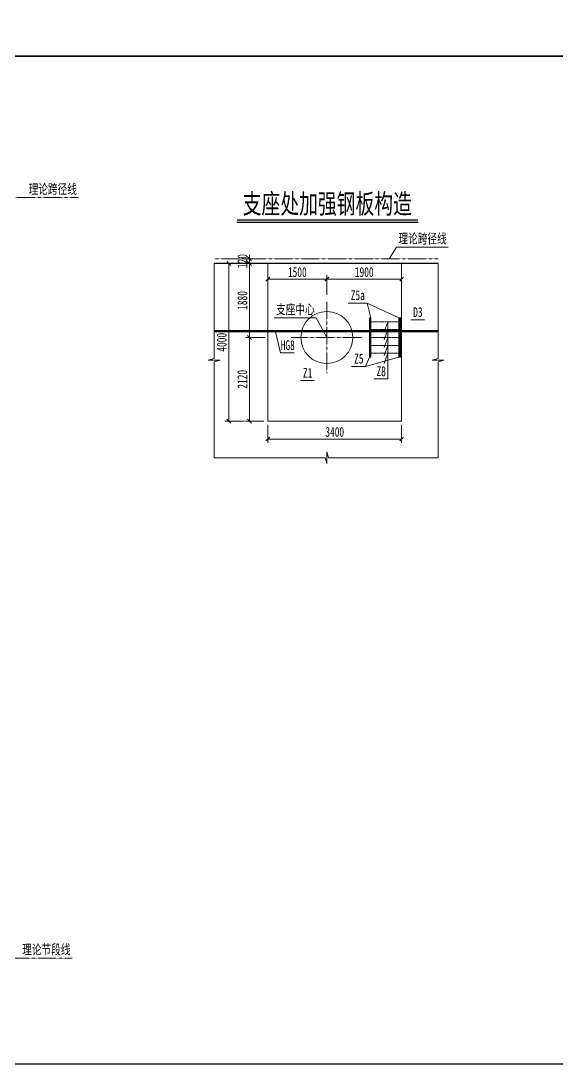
# Model space of a CAD drawing. Header units: millimetres. Extents: x -89049 to 410567, y -307459 to -100425.
# Drawn here: x 110128 to 123748, y -164214 to -137737 of the extents above; entities that cross this region are included whole.
import ezdxf
from ezdxf.enums import TextEntityAlignment as Align

# ---------------------------------------------------------------- set-up
doc = ezdxf.new("R2010")
doc.units = ezdxf.units.MM
doc.linetypes.add('CENTER2', pattern=[28.575, 19.05, -3.175, 3.175, -3.175])
doc.linetypes.add('DASHED', pattern=[0.75, 0.5, -0.25])
doc.layers.get('Defpoints').update_dxf_attribs({"color": 8})
for name, color, linetype, lineweight in [('中心线', 2, 'CENTER2', 15), ('文字', 7, 'Continuous', 15), ('标注线及字体', 2, 'Continuous', 15), ('细实线', 4, 'Continuous', 15), ('虚线', 7, 'DASHED', 13), ('钢板粗线', 1, 'Continuous', 25)]:
    doc.layers.add(name, color=color, linetype=linetype, lineweight=lineweight)
doc.styles.add('111', font='', dxfattribs={"width": 0.7})
doc.styles.add('BM_Dim', font='', dxfattribs={"width": 0.85})
doc.styles.get('111').set_extended_font_data('仿宋_GB2312')
doc.styles.get('BM_Dim').set_extended_font_data('仿宋_GB2312')
doc.dimstyles.new('200', dxfattribs={"dimscale": 0, "dimtxt": 2.5, "dimasz": 1, "dimexe": 1, "dimexo": 1, "dimgap": 0.6, "dimtad": 1, "dimdec": 0, "dimdsep": 46, "dimtxsty": '111', "dimblk": 'OBLIQUE', "dimcen": 0, "dimclrd": 4, "dimclre": 4, "dimclrt": 4, "dimadec": 1, "dimazin": 2, "dimtfac": 1, "dimtdec": 0, "dimtix": 1, "dimtmove": 2, "dimatfit": 3, "dimfxl": 4, "dimfxlon": 1, "dimtolj": 1, "dimlwd": -1, "dimlwe": -1, "dimarcsym": 0})

# ---------------------------------------------------------------- blocks, each defined once
blk = doc.blocks.new('_Oblique')
at = {"color": 0, "linetype": 'ByBlock', "lineweight": -2}
blk.add_line((-0.5, -0.5), (0.5, 0.5), dxfattribs=at)
blk = doc.blocks.new('*D5066')
at = {"layer": 'Defpoints', "color": 0}
for p in [(116399, -144293), (116399, -144866), (117899, -144866)]:
    blk.add_point(p, dxfattribs=at)
at = {"layer": '细实线', "color": 4}
for p, q in [((116399, -144693), (116399, -144193)), ((117899, -144293), (116399, -144293)), ((117899, -144693), (117899, -144193))]:
    blk.add_line(p, q, dxfattribs=at)
at = {"layer": '细实线', "color": 4, "xscale": 99.99999999999999, "yscale": 99.99999999999999, "zscale": 99.99999999999999, "rotation": 180}
blk.add_blockref('_Oblique', (116399, -144293), dxfattribs=at)
at = {"layer": '细实线', "color": 4, "xscale": 99.99999999999999, "yscale": 99.99999999999999, "zscale": 99.99999999999999}
blk.add_blockref('_Oblique', (117899, -144293), dxfattribs=at)
at = {"layer": '细实线', "color": 4, "insert": (117149, -144114), "char_height": 250, "attachment_point": 5, "style": '111'}
blk.add_mtext('\\A1;1500', dxfattribs=at)
blk = doc.blocks.new('*D5067')
at = {"layer": 'Defpoints', "color": 0}
for p in [(119799, -144293), (117899, -144866), (119799, -144866)]:
    blk.add_point(p, dxfattribs=at)
at = {"layer": '细实线', "color": 4}
for p, q in [((117899, -144693), (117899, -144193)), ((117899, -144293), (119799, -144293)), ((119799, -144693), (119799, -144193))]:
    blk.add_line(p, q, dxfattribs=at)
at = {"layer": '细实线', "color": 4, "xscale": 99.99999999999999, "yscale": 99.99999999999999, "zscale": 99.99999999999999, "rotation": 180}
blk.add_blockref('_Oblique', (117899, -144293), dxfattribs=at)
at = {"layer": '细实线', "color": 4, "xscale": 99.99999999999999, "yscale": 99.99999999999999, "zscale": 99.99999999999999}
blk.add_blockref('_Oblique', (119799, -144293), dxfattribs=at)
at = {"layer": '细实线', "color": 4, "insert": (118849, -144114), "char_height": 250, "attachment_point": 5, "style": '111'}
blk.add_mtext('\\A1;1900', dxfattribs=at)
blk = doc.blocks.new('*D5068')
at = {"layer": 'Defpoints', "color": 0}
for p in [(116399, -143893), (115408, -147893), (116399, -147893)]:
    blk.add_point(p, dxfattribs=at)
at = {"layer": '细实线', "color": 4}
for p, q in [((115808, -143893), (115308, -143893)), ((115408, -143893), (115408, -147893)), ((115808, -147893), (115308, -147893))]:
    blk.add_line(p, q, dxfattribs=at)
at = {"layer": '细实线', "color": 4, "xscale": 99.99999999999999, "yscale": 99.99999999999999, "zscale": 99.99999999999999}
for p, rotation in [((115408, -143893), 90), ((115408, -147893), 270)]:
    blk.add_blockref('_Oblique', p, dxfattribs=dict(at, rotation=rotation))
at = {"layer": '细实线', "color": 4, "insert": (115229, -145893), "char_height": 250, "attachment_point": 5, "rotation": 90, "style": '111'}
blk.add_mtext('\\A1;4000', dxfattribs=at)
blk = doc.blocks.new('*D5069')
at = {"layer": 'Defpoints', "color": 0}
for p in [(115933, -143773), (116399, -143773), (116399, -143893)]:
    blk.add_point(p, dxfattribs=at)
at = {"layer": '细实线', "color": 4}
for p, q in [((116299, -143773), (115833, -143773)), ((115933, -143773), (115933, -143673)), ((115933, -143893), (115933, -143773)), ((116299, -143893), (115833, -143893)), ((115933, -143893), (115933, -143993))]:
    blk.add_line(p, q, dxfattribs=at)
at = {"layer": '细实线', "color": 4, "xscale": 99.99999999999999, "yscale": 99.99999999999999, "zscale": 99.99999999999999}
for p, rotation in [((115933, -143773), 270), ((115933, -143893), 90)]:
    blk.add_blockref('_Oblique', p, dxfattribs=dict(at, rotation=rotation))
at = {"layer": '细实线', "color": 4, "insert": (115754, -143833), "char_height": 250, "attachment_point": 5, "rotation": 90, "style": '111'}
blk.add_mtext('\\A1;120', dxfattribs=at)
blk = doc.blocks.new('*D5070')
at = {"layer": 'Defpoints', "color": 0}
for p in [(116399, -147893), (119799, -147893), (119799, -148349)]:
    blk.add_point(p, dxfattribs=at)
at = {"layer": '细实线', "color": 4}
for p, q in [((116399, -147993), (116399, -148449)), ((119799, -147993), (119799, -148449)), ((116399, -148349), (119799, -148349))]:
    blk.add_line(p, q, dxfattribs=at)
at = {"layer": '细实线', "color": 4, "xscale": 99.99999999999999, "yscale": 99.99999999999999, "zscale": 99.99999999999999, "rotation": 180}
blk.add_blockref('_Oblique', (116399, -148349), dxfattribs=at)
at = {"layer": '细实线', "color": 4, "xscale": 99.99999999999999, "yscale": 99.99999999999999, "zscale": 99.99999999999999}
blk.add_blockref('_Oblique', (119799, -148349), dxfattribs=at)
at = {"layer": '细实线', "color": 4, "insert": (118099, -148170), "char_height": 250, "attachment_point": 5, "style": '111'}
blk.add_mtext('\\A1;3400', dxfattribs=at)
blk = doc.blocks.new('*D5187')
at = {"layer": 'Defpoints', "color": 0}
for p in [(116399, -143893), (115933, -145773), (116992, -145773)]:
    blk.add_point(p, dxfattribs=at)
at = {"layer": '细实线', "color": 4}
for p, q in [((116299, -143893), (115833, -143893)), ((115933, -143893), (115933, -145773)), ((116333, -145773), (115833, -145773))]:
    blk.add_line(p, q, dxfattribs=at)
at = {"layer": '细实线', "color": 4, "xscale": 100, "yscale": 100, "zscale": 100}
for p, rotation in [((115933, -143893), 90), ((115933, -145773), 270)]:
    blk.add_blockref('_Oblique', p, dxfattribs=dict(at, rotation=rotation))
at = {"layer": '细实线', "color": 4, "insert": (115754, -144833), "char_height": 250, "attachment_point": 5, "rotation": 90, "style": '111'}
blk.add_mtext('\\A1;1880', dxfattribs=at)
blk = doc.blocks.new('*D5188')
at = {"layer": 'Defpoints', "color": 0}
for p in [(115933, -145773), (116992, -145773), (116399, -147893)]:
    blk.add_point(p, dxfattribs=at)
at = {"layer": '细实线', "color": 4}
for p, q in [((116333, -145773), (115833, -145773)), ((115933, -147893), (115933, -145773)), ((116299, -147893), (115833, -147893))]:
    blk.add_line(p, q, dxfattribs=at)
at = {"layer": '细实线', "color": 4, "xscale": 100, "yscale": 100, "zscale": 100}
for p, rotation in [((115933, -145773), 90), ((115933, -147893), 270)]:
    blk.add_blockref('_Oblique', p, dxfattribs=dict(at, rotation=rotation))
at = {"layer": '细实线', "color": 4, "insert": (115754, -146833), "char_height": 250, "attachment_point": 5, "rotation": 90, "style": '111'}
blk.add_mtext('\\A1;2120', dxfattribs=at)

msp = doc.modelspace()

# ---------------------------------------------------------------- linework, layer by layer
at = {"color": 4}
msp.add_line((115615.6, -142849.5), (120217, -142849.5), dxfattribs=at)
at = {"color": 6, "const_width": 36}
msp.add_lwpolyline([(115615.6, -142789.5), (120217, -142789.5)], dxfattribs=at)
at = {"layer": 'Defpoints', "color": 8}
for p, q in [((118998.7, -146272.6), (118998.7, -145272.6)), ((119748.7, -146272.6), (119748.7, -145272.6)), ((120723, -145610.7), (115039.1, -145610.7))]:
    msp.add_line(p, q, dxfattribs=at)
at = {"layer": 'Defpoints'}
for points in [[(86066.6, -113054.1), (124566.6, -113054.1), (124566.6, -138634.1), (86066.6, -138634.1)], [(86066.6, -138634.1), (124566.6, -138634.1), (124566.6, -164214.1), (86066.6, -164214.1)]]:
    msp.add_lwpolyline(points, close=True, dxfattribs=at)
at = {"layer": '中心线', "ltscale": 0.3}
for p, q in [((90059.1, -142221.1), (111591, -142221.1)), ((120723, -143772.6), (115039.1, -143772.6)), ((117898.7, -144865.9), (117898.7, -146679.2)), ((116992, -145772.6), (118805.3, -145772.6)), ((91458.2, -161521.1), (111427.7, -161521.1))]:
    msp.add_line(p, q, dxfattribs=at)
at = {"layer": '细实线'}
for p, q in [((119478.1, -143772.6), (119664.6, -143476.7)), ((120983.5, -143476.7), (119664.6, -143476.7)), ((118441.4, -144897.2), (118921.2, -144897.2)), ((118921.2, -144897.2), (119730.7, -145272.6)), ((118921.2, -144897.2), (119016.7, -145272.6)), ((117627.3, -145274.2), (116558.2, -145274.2)), ((117898.7, -145772.6), (117627.3, -145274.2)), ((118980.7, -145272.6), (119016.7, -145272.6)), ((118980.7, -145596.7), (118980.7, -145272.6)), ((119016.7, -145272.6), (119016.7, -145596.7)), ((119730.7, -145272.6), (119766.7, -145272.6)), ((119730.7, -145596.7), (119730.7, -145272.6)), ((119766.7, -145272.6), (119766.7, -145596.7)), ((120028.1, -145325.4), (120377.3, -145325.4)), ((120723, -145596.7), (115039.1, -145596.7)), ((120723, -145624.7), (115039.1, -145624.7)), ((116722.9, -146163.3), (116592.3, -145624.7)), ((118980.7, -146272.6), (118980.7, -145624.7)), ((119016.7, -145624.7), (119016.7, -146272.6)), ((119445.1, -145372.6), (119357.9, -145630.3)), ((119445.1, -145572.6), (119357.9, -145830.3)), ((119445.1, -146825.7), (119445.1, -145372.6)), ((119730.7, -146272.6), (119730.7, -145624.7)), ((119766.7, -145624.7), (119766.7, -146272.6)), ((119445.1, -145772.6), (119357.9, -146030.3)), ((119445.1, -145972.6), (119357.9, -146230.3)), ((116722.9, -146163.3), (117072.1, -146163.3)), ((118883, -146505.7), (118980.7, -146272.6)), ((118883, -146505.7), (119730.7, -146272.6)), ((119016.7, -146272.6), (118980.7, -146272.6)), ((119445.1, -146172.6), (119357.9, -146430.3)), ((119766.7, -146272.6), (119730.7, -146272.6)), ((118529, -146505.7), (118883, -146505.7)), ((117227.5, -146867.9), (117576.7, -146867.9)), ((119095.9, -146825.7), (119445.1, -146825.7))]:
    msp.add_line(p, q, dxfattribs=at)
at = {"layer": '细实线', "color": 5}
for p, q in [((116398.7, -147892.6), (116398.7, -143892.6)), ((119798.7, -147892.6), (119798.7, -143892.6)), ((119798.7, -147892.6), (116398.7, -147892.6))]:
    msp.add_line(p, q, dxfattribs=at)
at = {"layer": '细实线', "color": 4}
for points in [[(115039.1, -143892.6), (115039.1, -146304), (114889.1, -146349), (115189.1, -146349), (115039.1, -146394), (115039.1, -146454), (115039.1, -148824)], [(120723, -143892.6), (120723, -146304), (120573, -146349), (120873, -146349), (120723, -146394), (120723, -146454), (120723, -148824)]]:
    msp.add_lwpolyline(points, dxfattribs=at)
at = {"layer": '细实线', "color": 4, "elevation": 0}
msp.add_lwpolyline([(115039.1, -148824), (117853.7, -148824), (117898.7, -148974), (117898.7, -148674), (117943.7, -148824), (118003.7, -148824), (120723, -148824)], dxfattribs=at)
at = {"layer": '细实线'}
msp.add_circle((117898.7, -145772.6), 660, dxfattribs=at)
at = {"layer": '虚线', "ltscale": 3}
for p, q in [((119016.7, -145372.6), (119730.7, -145372.6)), ((119016.7, -145572.6), (119730.7, -145572.6)), ((119016.7, -145772.6), (119730.7, -145772.6)), ((119016.7, -145972.6), (119730.7, -145972.6)), ((119016.7, -146172.6), (119730.7, -146172.6))]:
    msp.add_line(p, q, dxfattribs=at)
at = {"layer": '钢板粗线'}
msp.add_line((120723, -143892.6), (115039.1, -143892.6), dxfattribs=at)

# ---------------------------------------------------------------- texts
at = {"layer": '文字', "style": 'BM_Dim', "width": 0.7}
for s, p in [('理论跨径线', (110938.2, -142204.7)), ('理论跨径线', (120330.7, -143460.3)), ('Z5a', (118684.6, -144900)), ('支座中心', (117100.3, -145257.8)), ('D3', (120211.7, -145328.2)), ('HG8', (116906.4, -146166)), ('Z5', (118711.7, -146508.4)), ('Z1', (117411.1, -146870.7)), ('Z8', (119279.5, -146828.5)), ('理论节段线', (110774.9, -161504.7))]:
    msp.add_text(s, height=250, dxfattribs=at).set_placement(p, align=Align.BOTTOM_CENTER)
at = {"layer": '标注线及字体', "style": '111', "width": 0.7}
msp.add_text('支座处加强钢板构造', height=500, dxfattribs=at).set_placement((117910.6, -142368.5), align=Align.MIDDLE)

# ---------------------------------------------------------------- dimensions: what is measured, and where the dimension line sits
at = {"layer": '细实线'}
for base, p1, p2, angle, override, picture, middle in [((115932.8, -143772.6), (116398.7, -143892.6), (116398.7, -143772.6), 270, {"dimscale": 100, "dimblk": 'Oblique'}, '*D5069', (115753.8, -143832.6)), ((115407.8, -147892.6), (116398.7, -143892.6), (116398.7, -147892.6), 270, {"dimscale": 100, "dimblk": 'Oblique'}, '*D5068', (115228.9, -145892.6)), ((115932.8, -145772.6), (116398.7, -143892.6), (116992, -145772.6), 90, {"dimscale": 100}, '*D5187', (115753.8, -144832.6)), ((115932.8, -145772.6), (116398.7, -147892.6), (116992, -145772.6), 270, {"dimscale": 100}, '*D5188', (115753.8, -146832.6))]:
    dim = msp.add_linear_dim(base=base, p1=p1, p2=p2, angle=angle, dimstyle='200', override=override, dxfattribs=at)
    dim.commit()
    dim.dimension.update_dxf_attribs({"geometry": picture, "text_midpoint": middle})
for base, p1, p2, picture, middle in [((116398.7, -144293), (117898.7, -144865.9), (116398.7, -144865.9), '*D5066', (117148.7, -144114.1)), ((119798.7, -144293), (117898.7, -144865.9), (119798.7, -144865.9), '*D5067', (118848.7, -144114.1)), ((119798.7, -148349.1), (116398.7, -147892.6), (119798.7, -147892.6), '*D5070', (118098.7, -148170.1))]:
    dim = msp.add_linear_dim(base=base, p1=p1, p2=p2, dimstyle='200', override={"dimscale": 100}, dxfattribs=at)
    dim.commit()
    dim.dimension.update_dxf_attribs({"geometry": picture, "text_midpoint": middle})

doc.saveas('drawing.dxf')
